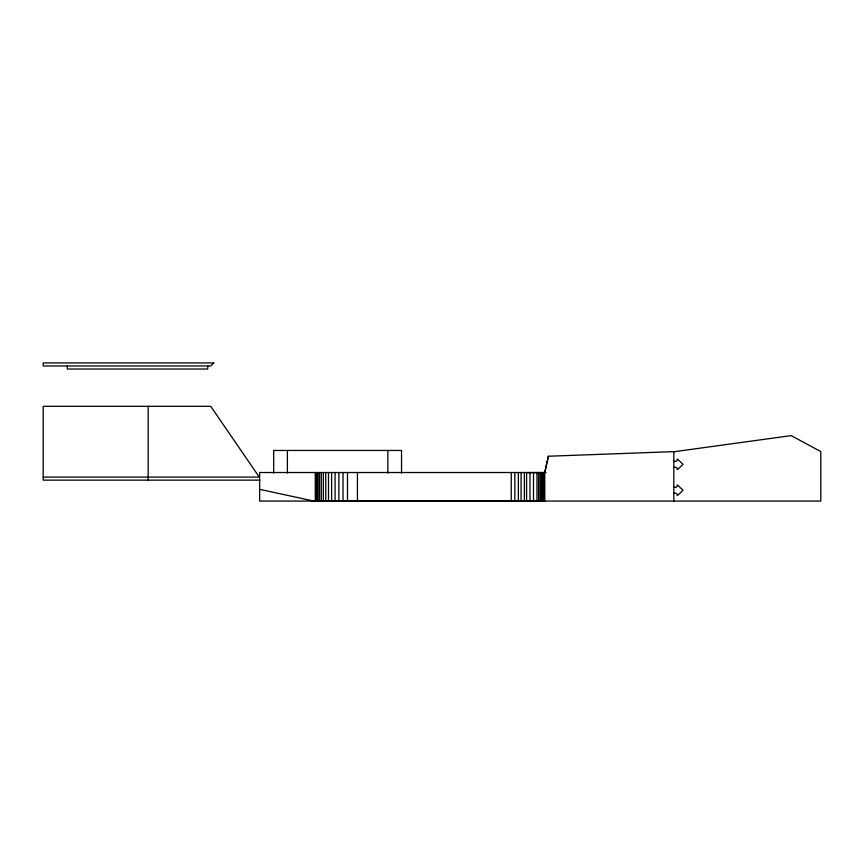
<?xml version="1.0" encoding="UTF-8"?>
<svg xmlns="http://www.w3.org/2000/svg" width="864" height="864" viewBox="0 0 864 864"><rect width="100%" height="100%" fill="white"/><g stroke="black" fill="none" stroke-linecap="round" stroke-linejoin="round"><path stroke-width="1.3" d="M546.059 472.522L259.621 472.522L259.654 501.066L820.8 501.066L820.8 451.591L791.197 435.618L675.065 451.591L548.359 456.235L544.763 472.597L526.338 472.597M548.359 456.235L544.752 472.511L544.752 501.066M673.823 461.246C681.275 462.694 672.192 453.805 682.992 464.357C672.181 474.908 681.275 466.02 673.823 467.456M43.2 477.09L259.254 477.09L210.74 406.318L43.2 406.318L43.2 480.136L259.816 480.136M673.823 487.166C681.275 488.614 672.192 479.725 682.992 490.277C672.181 500.828 681.275 491.94 673.823 493.376M311.569 500.688L312.325 500.688M314.658 500.688L544.752 500.688M259.621 489.337L313.848 501.066M673.823 451.645L673.823 501.066M544.244 472.522L544.244 500.688M543.532 472.522L543.532 500.688M542.581 472.522L542.581 500.688M541.415 472.522L541.415 500.688M540.076 472.522L540.076 500.688M538.585 472.522L538.585 500.688M536.976 472.522L536.976 500.688M533.509 472.522L533.509 500.688M529.967 472.522L529.967 500.688M526.586 472.522L526.586 500.688M524.362 472.522L524.362 500.688M521.089 472.522L521.089 500.688M518.368 472.522L518.368 500.688M514.858 472.522L514.858 500.688M511.24 472.522L511.24 500.688M401.544 473.094L401.544 450.457L273.694 450.457L273.694 473.094M387.85 450.457L387.85 473.094M357.437 472.522L357.437 500.688M347.49 472.522L347.49 500.688M343.019 472.522L343.019 500.688M338.872 472.522L338.872 500.688M335.07 472.522L335.07 500.688M331.614 472.522L331.614 500.688M328.504 472.522L328.504 500.688M325.75 472.522L325.75 500.688M323.341 472.522L323.341 500.688M321.278 472.522L321.278 500.688M319.518 472.522L319.518 500.688M318.06 472.522L318.06 500.688M316.904 472.522L316.904 500.688M316.062 472.522L316.062 500.688M315.544 472.522L315.544 500.688M315.371 472.522L315.371 501.066M287.388 450.457L287.388 473.094M207.706 365.98L207.706 369.025L67.327 369.025L67.327 365.98M148.187 406.318L148.187 480.136M213.786 362.934L210.74 365.98L43.2 365.98L43.2 362.934L213.786 362.934"/></g></svg>
